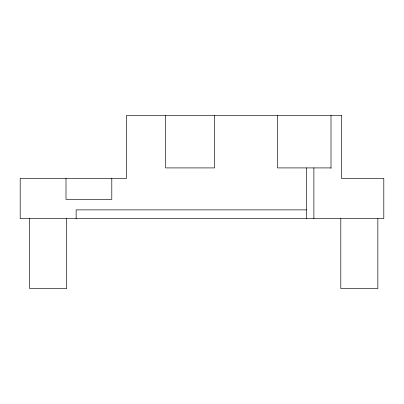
<?xml version="1.0" encoding="UTF-8"?>
<svg xmlns="http://www.w3.org/2000/svg" width="404" height="404" viewBox="0 0 404 404"><rect width="100%" height="100%" fill="white"/><g stroke="black" fill="none" stroke-linecap="round" stroke-linejoin="round"><path stroke-width="0.61" d="M331.007 167.912L277.518 167.912L277.518 115.468M306.535 209.868L76.139 209.868L76.139 218.604M377.856 218.604L377.856 288.532L340.799 288.532L340.799 218.604M331.007 115.468L331.007 168.332M313.878 167.912L313.878 218.604M306.535 167.912L306.535 218.604M214.59 115.468L214.59 167.912L165.64 167.912L165.64 115.468M111.797 178.401L111.797 199.379L65.998 199.379L65.998 178.401M66.7 218.604L66.7 288.532L29.638 288.532L29.638 218.604M341.496 115.468L126.482 115.468L126.482 178.401L20.2 178.401L20.2 218.604L383.8 218.604L383.8 178.401L341.496 178.401L341.496 115.468"/></g></svg>
